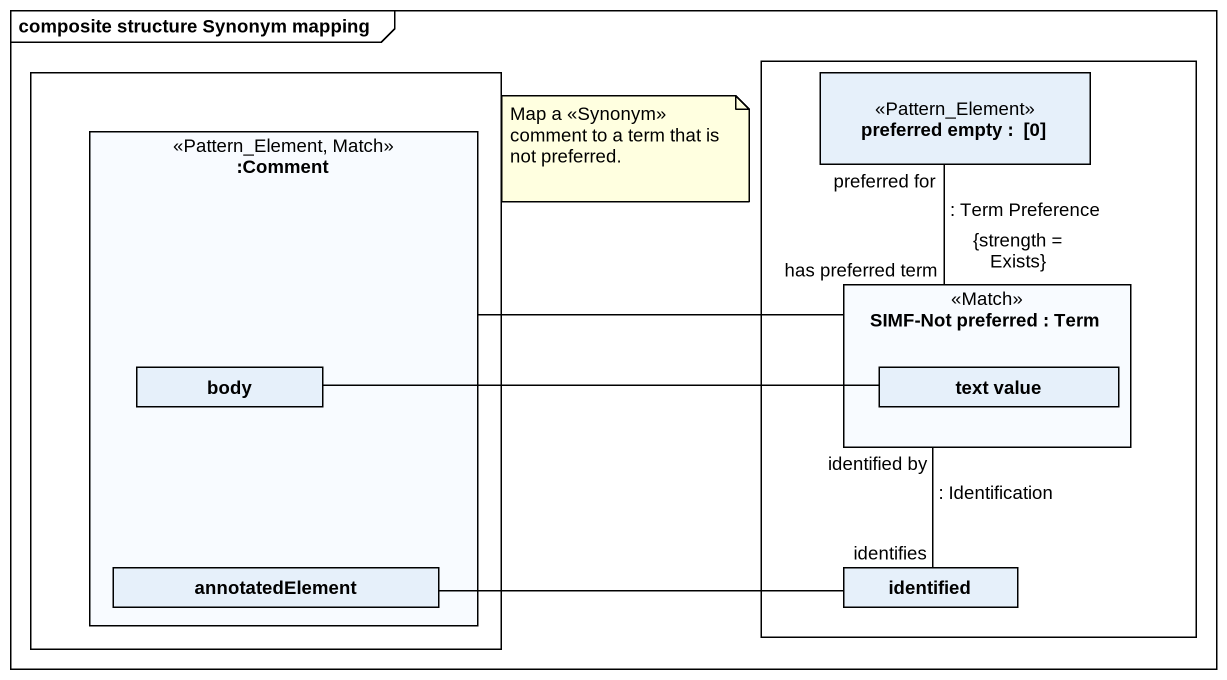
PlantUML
@startuml
mainframe composite structure Synonym mapping
rectangle " " as rectangle1 {
  rectangle ":Comment" as Comment <<Pattern_Element, Match>> {
    rectangle body
    rectangle annotatedElement
  }
}
rectangle " " as rectangle2 {
  rectangle "preferred empty :  [0]" as preferred_empty <<Pattern_Element>>
  rectangle "SIMF-Not preferred : Term" as SIMF_Not_preferred <<Match>> {
    rectangle "text value" as text_value
  }
  rectangle identified
}
Comment -right- SIMF_Not_preferred
SIMF_Not_preferred "has preferred term" -up- "preferred for" preferred_empty : : Term Preference\n{strength = Exists}
body -right- text_value
annotatedElement -right- identified
identified "identifies" -up- "identified by" SIMF_Not_preferred : : Identification
note as N1
  Map a <<Synonym>> comment to a term that is not preferred.
end note
@enduml
